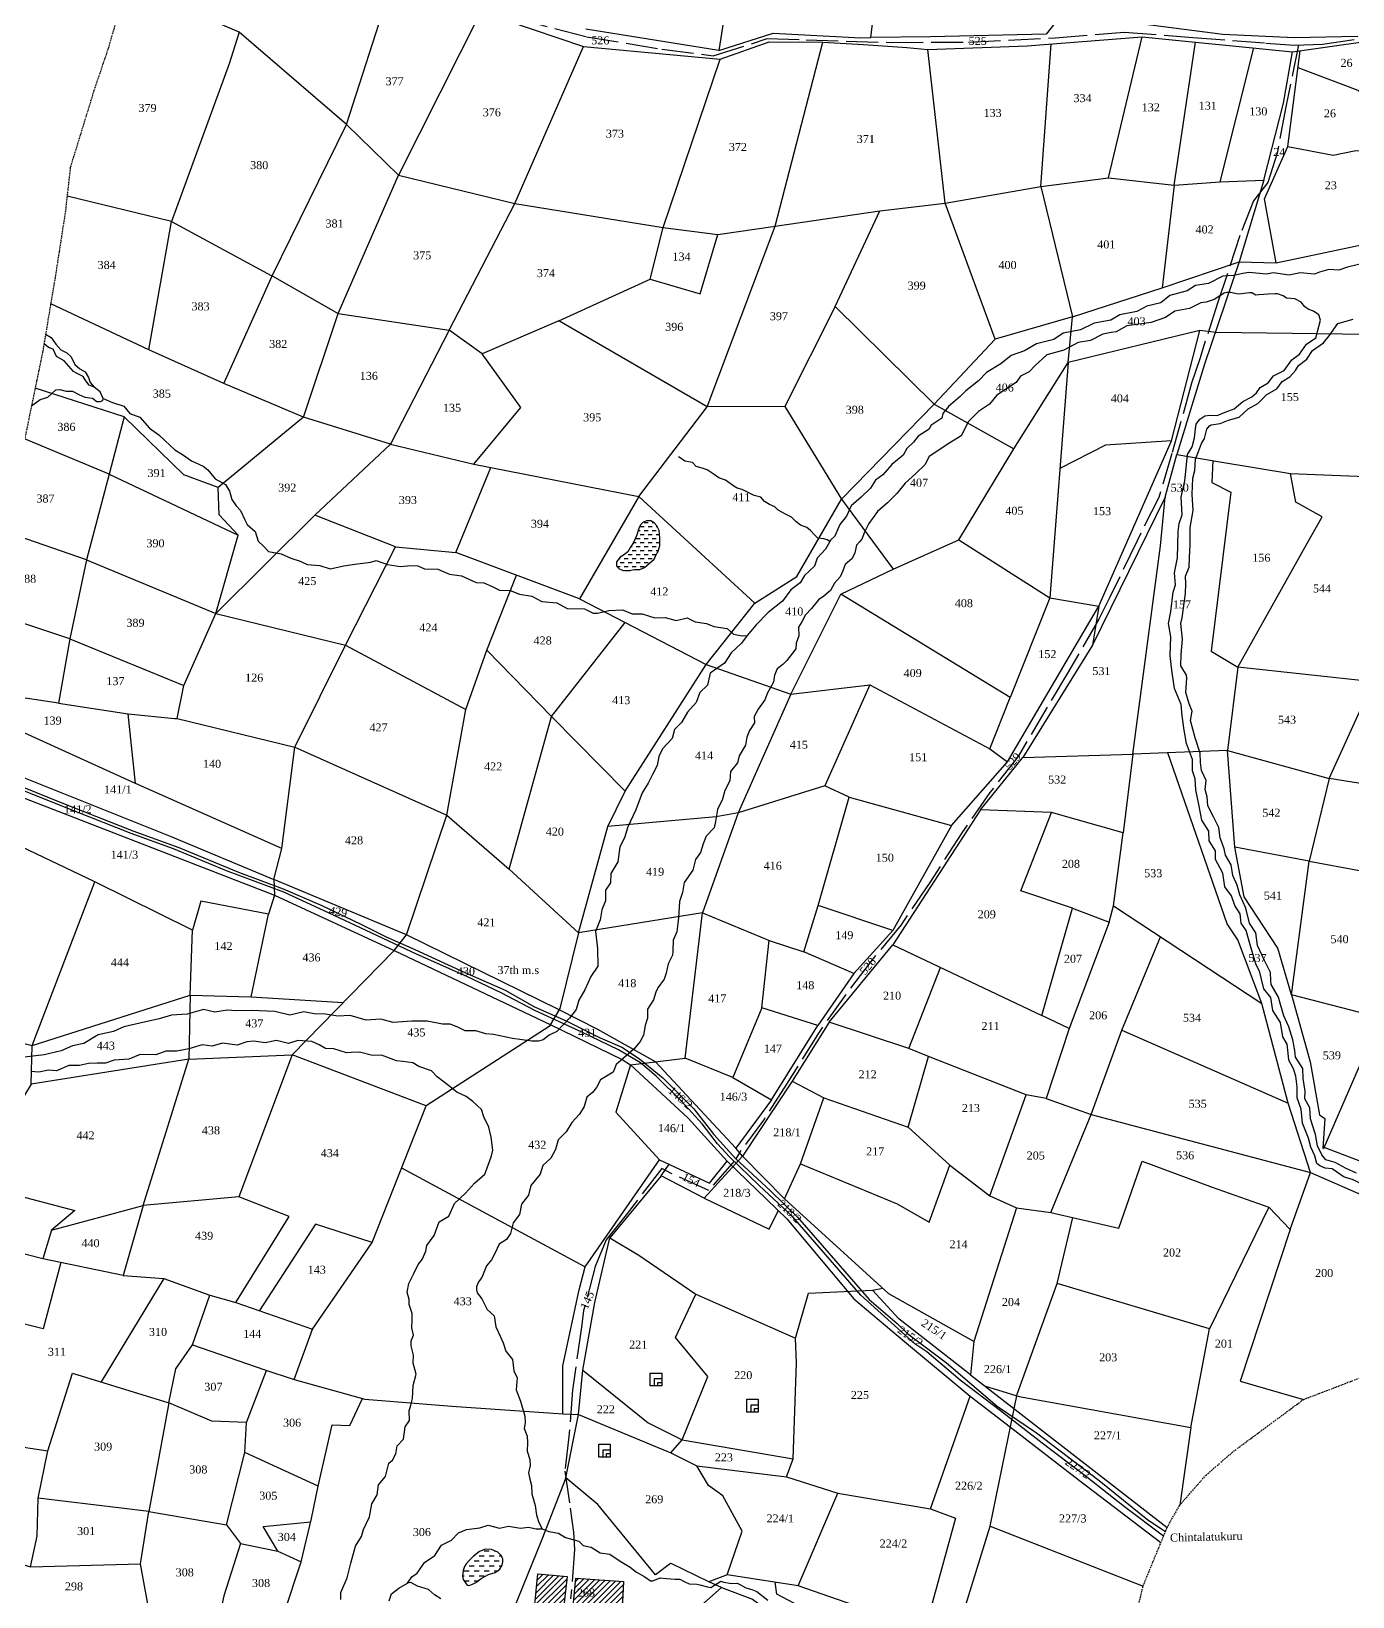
# Model space of a CAD drawing. Header units: millimetres. Extents: x -1313 to 15, y 257 to 1739.
# Drawn here: x -860 to -364, y 785 to 1372 of the extents above; entities that cross this region are included whole.
import ezdxf

# ---------------------------------------------------------------- set-up
doc = ezdxf.new("R2010")
doc.units = ezdxf.units.MM
doc.header["$MEASUREMENT"] = 0
doc.linetypes.add('ACAD_ISO02W100', pattern=[15, 12, -3])
doc.linetypes.add('BORDER', pattern=[1.75, 0.5, -0.25, 0.5, -0.25, 0, -0.25])
for name, color, linetype in [('CARTTRACK', 30, 'ACAD_ISO02W100'), ('NALA', 4, 'Continuous'), ('SQUAREWELL', 5, 'Continuous'), ('SURVEY_BND', 7, 'Continuous'), ('SURVEY_NO', 7, 'Continuous'), ('TEXT', 7, 'Continuous'), ('VILLAGE_AREA', 1, 'Continuous'), ('WATER_BODY', 4, 'Continuous')]:
    doc.layers.add(name, color=color, linetype=linetype)
doc.layers.add('ROAD', color=1, linetype='Continuous', lineweight=25)
doc.layers.add('VILL_BOUNDARY', color=6, linetype='BORDER', lineweight=30)
doc.styles.get("Standard").update_dxf_attribs({"font": 'times.ttf'})

msp = doc.modelspace()

# ---------------------------------------------------------------- hatches: boundary and pattern name
at = {"layer": 'VILLAGE_AREA'}
h = msp.add_hatch(dxfattribs=at)
h.set_pattern_fill('ANSI31', color=256, scale=12, style=0)
h.paths.add_polyline_path([(-638.24, 780.85), (-637.78, 791.07), (-655.63, 792.32), (-657.9, 768.82), (-649.6, 768.22), (-648.58, 780.74)])
h.paths.add_polyline_path([(-658.81, 792.89), (-669.84, 793.91), (-672.23, 769.61), (-661.65, 768.93)])
h.paths.add_polyline_path([(-667.68, 767.68), (-668.59, 761.21), (-650.74, 760.3), (-649.94, 765.86)])
h.paths.add_polyline_path([(-614.74, 772.63), (-615.25, 768.72), (-608.49, 767.97), (-608.1, 771.72)])
h.paths.add_polyline_path([(-655.99, 784.57), (-647.82, 784.57), (-647.82, 789.14), (-655.99, 789.14)], flags=24)
h.paths.add_polyline_path([(-678.52, 773.66), (-653.63, 773.66), (-653.63, 779.69), (-678.52, 779.69)], flags=9)
at = {"layer": 'WATER_BODY'}
h = msp.add_hatch(dxfattribs=at)
h.set_pattern_fill('DASH', color=256, scale=12, style=0)
h.paths.add_polyline_path([(-632.9, 1182.93), (-634.04, 1180.46), (-635.13, 1178.72), (-636.15, 1176.97), (-637.72, 1175.71), (-639.04, 1174.93), (-639.89, 1173.9), (-640.37, 1173.24), (-640.43, 1172.58), (-640.37, 1171.68), (-639.41, 1170.6), (-638.14, 1170.05), (-637.12, 1169.93), (-635.73, 1169.93), (-633.62, 1170.41), (-631.63, 1170.41), (-629.89, 1171.14), (-628.08, 1172.64), (-626.27, 1174.27), (-625.25, 1176.49), (-624.88, 1176.91), (-624.16, 1179.26), (-624.1, 1182.21), (-624.34, 1184.92), (-625.25, 1186.78), (-626.21, 1187.87), (-627.54, 1188.59), (-628.98, 1188.59), (-630.37, 1188.11), (-631.33, 1187.14), (-632.05, 1185.7)])
h = msp.add_hatch(dxfattribs=at)
h.set_pattern_fill('DASH', color=256, scale=15, style=0)
h.paths.add_polyline_path([(-683.01, 798.37), (-683.01, 799.38), (-683.54, 800.63), (-684.79, 801.98), (-687.2, 803.04), (-689.51, 803.13), (-691.68, 802.31), (-693.99, 800.49), (-695.48, 799), (-696.73, 797.6), (-697.36, 796.64), (-697.79, 795.2), (-698.08, 792.99), (-697.79, 791.74), (-696.92, 790.54), (-696.3, 789.62), (-695.72, 789.53), (-694.56, 789.86), (-693.07, 790.63), (-691.05, 792.17), (-688.4, 793.61), (-685.85, 794.43), (-685.13, 794.86), (-684.12, 795.63), (-683.2, 797.17)])

# ---------------------------------------------------------------- linework, layer by layer
at = {"layer": 'CARTTRACK'}
for points in [[(-823.74, 1394), (-794.67, 1392.4), (-767.27, 1391.77), (-744.65, 1391.21), (-733.18, 1390.1), (-717.34, 1388.01), (-697.27, 1381.48), (-677.99, 1376.95), (-651.62, 1370.03), (-623.45, 1365.45), (-604.09, 1362.9), (-583.86, 1369.35), (-569.28, 1368.95), (-537.42, 1367.92), (-508.43, 1368.07), (-475.93, 1369.67), (-450.13, 1371.74), (-424.41, 1369.83), (-397, 1367.68), (-386.33, 1366.96), (-375.83, 1367.28), (-345.88, 1371.74)], [(-384.81, 1367.01), (-389.56, 1343.76), (-392.74, 1326.37), (-396.33, 1315.39), (-401.66, 1308.56), (-406.75, 1295.5), (-415.09, 1270.18), (-421.81, 1249.36), (-424.82, 1240.23), (-432.23, 1213.81), (-437.18, 1197.33), (-445.29, 1181.15), (-455.57, 1159.8), (-459.55, 1151.71), (-471.34, 1131.55), (-478.92, 1118.81), (-489.89, 1100.24), (-500.4, 1086.83), (-510.92, 1071.69), (-522.93, 1053.03), (-533.75, 1037.22), (-545.45, 1022.98), (-554.4, 1011.02), (-564.46, 996.93), (-576.7, 977.46), (-584.96, 964.5), (-593.75, 952.6), (-595.7, 949.42)], [(-596.33, 948.6), (-605.83, 937.61), (-619.93, 943.98), (-623.43, 945.89), (-636.78, 928.43), (-644.21, 919.14), (-648.34, 909.11), (-652.69, 892.63), (-653.52, 886.33), (-656.83, 862.79), (-658.25, 845.33), (-659.68, 832.37), (-657.73, 818.5), (-656.45, 809.51), (-656.08, 803), (-657.58, 784.57)]]:
    msp.add_lwpolyline(points, dxfattribs=at)
at = {"layer": 'NALA'}
for points in [[(-359.2, 1285.44), (-366.45, 1283.71), (-369.61, 1282.53), (-373.39, 1282.78), (-376.85, 1281.78), (-378.83, 1281.1), (-384.16, 1281.6), (-388.25, 1280.67), (-394.27, 1281.6), (-396.75, 1281.1), (-403.44, 1281.72), (-405.61, 1281.35), (-409.15, 1280.54), (-413.18, 1280.29), (-418.57, 1277.51), (-423.41, 1276.77), (-426.45, 1274.78), (-433, 1273.02), (-436.35, 1270.35), (-441.62, 1269.12), (-445.4, 1267.01), (-451.79, 1265.77), (-455.14, 1263.85), (-461.34, 1262.74), (-466.42, 1260.2), (-472.93, 1258.9), (-476.53, 1256.55), (-482.91, 1255), (-487.41, 1252.35), (-492.43, 1250.62), (-496.34, 1247.4), (-501.73, 1244.24), (-504.65, 1241.14), (-509.42, 1237.3), (-511.59, 1235.2), (-515.93, 1231.42), (-518.04, 1228.82), (-518.43, 1227.03), (-522.58, 1224.37), (-523.2, 1223.01), (-527.29, 1220.34), (-529.03, 1218.11), (-531.51, 1215.76), (-532.94, 1213.22), (-537.15, 1209.76), (-540.56, 1205.79), (-543.29, 1203.81), (-545.18, 1200.8), (-548.71, 1197.51), (-552.49, 1194.23), (-554.17, 1190.39), (-556.65, 1187.17), (-558.57, 1182.84), (-560.06, 1181.54), (-562.05, 1178.02), (-565.15, 1174.61), (-566.14, 1171.58), (-569.92, 1168.11), (-571.6, 1165.33), (-575.07, 1162.73), (-578.11, 1158.45), (-583.58, 1154.25), (-587.98, 1149.6), (-591.39, 1145.64), (-593.5, 1142.73), (-597.35, 1139.08), (-599.95, 1135.24), (-605.22, 1131.46), (-606.23, 1127.02), (-609.14, 1124.23), (-610.57, 1120.45), (-613.73, 1116.86), (-615.96, 1113.02), (-618.63, 1110.36), (-619.56, 1106.95), (-623.1, 1103.12), (-624.53, 1100.27), (-625.15, 1096.87), (-626.89, 1093.52), (-628.5, 1090.24), (-630.79, 1086.59), (-633.09, 1080.33), (-636.07, 1073.84), (-637.37, 1069.76), (-639.11, 1066.35), (-639.91, 1060.84), (-642.52, 1056.44), (-642.65, 1052.86), (-644.44, 1050.2), (-644.44, 1046.11), (-645.87, 1042.83), (-646.49, 1039.05), (-648.23, 1034.65), (-647.73, 1030.44), (-647.54, 1028.21), (-647.42, 1021.72), (-650.03, 1017.76), (-652.26, 1012.74), (-654.55, 1008.9), (-655.48, 1005.44), (-657.99, 1002.23), (-662.76, 997.22), (-665.67, 995.79), (-667.91, 994.12), (-669.64, 993.56), (-672.06, 993.5), (-679.38, 994.62), (-686.44, 996.04), (-689.3, 996.35), (-693.08, 997.46), (-697.11, 997.4), (-699.84, 998.83), (-702.69, 999.96), (-705.6, 999.96), (-711.37, 1001.08), (-717.13, 1001.01), (-724.02, 1000.52), (-728.67, 1001.76), (-734.25, 1001.38), (-740.2, 1003.12), (-744.79, 1002.93), (-749.44, 1003.74), (-753.71, 1003.8), (-757.56, 1004.54), (-762.83, 1003.3), (-768.41, 1004.67), (-777.03, 1005.1), (-782.84, 1004.92), (-786.31, 1005.17), (-790.96, 1004.49), (-795.17, 1005.41), (-801.25, 1003.74), (-807.2, 1003.25), (-811.73, 1001.88), (-818.98, 1000.27), (-825.03, 998.89), (-828.88, 997.15), (-834.58, 995.92), (-840.04, 992.63), (-844.31, 991.77), (-848.47, 989.97), (-854.92, 988.42), (-862.23, 987.56)], [(-362.1, 940.49), (-364.52, 941.7), (-367.64, 942.56), (-372.14, 945.67), (-374.82, 945.93), (-376.72, 946.79), (-377.85, 947.66), (-378.62, 950.6), (-380.1, 953.79), (-381.05, 957.16), (-383.33, 962.76), (-383.76, 968.11), (-385.23, 972.26), (-385.23, 976.49), (-385.83, 980.47), (-386.61, 983.23), (-388.34, 986.43), (-388.6, 989.02), (-389.04, 992.47), (-390.68, 995.15), (-391.55, 1000.59), (-394.4, 1005.08), (-395.18, 1009.92), (-397.78, 1013.12), (-398.64, 1016.75), (-399.25, 1019.43), (-400.8, 1022.54), (-402.89, 1029.69), (-404.36, 1035.04), (-406.26, 1037.81), (-406.7, 1041.27), (-408.69, 1044.46), (-409.9, 1048.09), (-412.41, 1051.37), (-413.1, 1056.47), (-415.88, 1061.64), (-415.88, 1064.92), (-418.21, 1068.64), (-418.39, 1072.27), (-420.98, 1076.41), (-422.02, 1081.68), (-423.23, 1087.82), (-423.5, 1091.94), (-424.54, 1094.88), (-424.45, 1099.2), (-426.79, 1105.16), (-427.65, 1110.17), (-428.34, 1115.45), (-428.69, 1119.77), (-431.29, 1125.72), (-432.24, 1132.63), (-432.85, 1137.98), (-432.59, 1145.07), (-433.45, 1150.17), (-432.67, 1154.66), (-431.81, 1161.81), (-430.86, 1164.57), (-431.29, 1169.15), (-430.17, 1174.77), (-429.82, 1184.62), (-429.56, 1187.56), (-428.34, 1190.83), (-428.69, 1197.48), (-427.39, 1203.62), (-426.87, 1208.37), (-426.44, 1213.47), (-424.62, 1216.32), (-423.76, 1219.77), (-423.41, 1223.06), (-423.12, 1224.89), (-421.76, 1226.75), (-419.85, 1228.02), (-417.99, 1228.26), (-415.3, 1228.11), (-412.27, 1229.29), (-408.9, 1230.56), (-405.58, 1233.39), (-402.21, 1235.05), (-400.54, 1236.61), (-399.16, 1238.6), (-396.18, 1240.31), (-394.17, 1242.9), (-390.21, 1244.95), (-387.33, 1248.95), (-384.45, 1251.1), (-381.76, 1254.86), (-378.29, 1257.2), (-377.21, 1261.39), (-376.58, 1263.78), (-377.21, 1265.88), (-379.17, 1267.25), (-380.88, 1267.88), (-382.44, 1268.76), (-383.81, 1270.52), (-386.16, 1271.88), (-389.23, 1272.08), (-390.51, 1272.96), (-392.61, 1273.74), (-393.49, 1273.74), (-396.17, 1273.59), (-397.79, 1273.5), (-399.6, 1273.3), (-400.72, 1273.25), (-402.24, 1274.08), (-403.12, 1274.08), (-406.15, 1273.64), (-407.42, 1273.59), (-410.2, 1274.23), (-411.67, 1274.23), (-412.65, 1273.89), (-416.44, 1271.55), (-419.33, 1270.58), (-421.33, 1270.28), (-425.68, 1268.18), (-431.15, 1267.21), (-434.62, 1264.86), (-440, 1262.91), (-449.09, 1261.74), (-453.05, 1259.45), (-454.96, 1259.15), (-458.07, 1258.63), (-462.67, 1256.19), (-467.41, 1255.41), (-472.78, 1252.58), (-479.04, 1250.77), (-483.49, 1246.77), (-485.74, 1244.43), (-488.91, 1242.86), (-490.57, 1240.47), (-497.84, 1235.73), (-500.61, 1232.31), (-504.69, 1229.53), (-508.45, 1225.87), (-511.22, 1220.49), (-515.47, 1217.88), (-523.14, 1212.66), (-524.77, 1209.64), (-528.2, 1206.3), (-532.14, 1202.74), (-535.32, 1198.91), (-538.75, 1195.4), (-542.5, 1192.06), (-545.85, 1187.57), (-547.4, 1184.31), (-548.38, 1181.79), (-549.29, 1180.7), (-550.39, 1179.48), (-551.08, 1176.55), (-552.02, 1174.52), (-554.74, 1172.29), (-555.51, 1169.86), (-556.51, 1167.66), (-558.71, 1165.28), (-560.12, 1162.55), (-562.66, 1160.36), (-564.61, 1158.99), (-567.29, 1155.68), (-569.55, 1153.4), (-570.87, 1150.77), (-572.13, 1148.77), (-572.09, 1145.46), (-573.06, 1142.73), (-573.21, 1140.63), (-576.57, 1136.3), (-578.05, 1134.74), (-580.19, 1133.08), (-581.17, 1130.74), (-581.51, 1128.16), (-583.75, 1124.17), (-584.83, 1121.53), (-587.32, 1118.03), (-588.73, 1115.2), (-588.69, 1112.93), (-590.49, 1109.96), (-591.52, 1107.52), (-592, 1104.45), (-594.44, 1100.55), (-594.98, 1097.87), (-597.67, 1094.61), (-597.96, 1091.15), (-599.77, 1087.54), (-600.6, 1084.28), (-602.55, 1080.38), (-603.28, 1075.85), (-603.81, 1073.49), (-606.72, 1070.38), (-607.92, 1067.52), (-608.92, 1064.28), (-610.79, 1061.67), (-611.83, 1057.63), (-615.05, 1053), (-615.64, 1049.26), (-616.75, 1045.86), (-617.1, 1039.78), (-617.8, 1034.51), (-619.1, 1031.42), (-619.21, 1027.27), (-619.33, 1025.81), (-621.03, 1022.59), (-621.79, 1019.02), (-622.5, 1016.74), (-624.84, 1013.52), (-625.66, 1011.88), (-626.48, 1009.08), (-628.77, 1005.57), (-628.71, 1002.18), (-629.65, 999.37), (-630.29, 995.86), (-631.52, 993.4), (-633.75, 990.71), (-638.79, 986.27), (-640.49, 984.75), (-641.66, 982), (-646.41, 979.02), (-647.87, 976.21), (-649.4, 974.28), (-651.5, 972.52), (-652.44, 969.13), (-654.21, 966.22), (-657.14, 963.12), (-659.25, 959.55), (-662.24, 956.57), (-663.23, 953), (-664.99, 949.72), (-667.98, 946.91), (-668.93, 943.7), (-672.45, 939.43), (-673.38, 935.86), (-675.96, 932.52), (-676.78, 928.54), (-679.07, 925.44), (-680.06, 921.52), (-681.64, 919.18), (-684.41, 917.5), (-685.93, 913.99), (-687.28, 911.53), (-689.04, 909.3), (-690.86, 904.98), (-692.09, 903.34), (-692.85, 901.41), (-692.85, 900.29), (-692.61, 899.24), (-690.86, 897.02), (-688.8, 892.99), (-686.28, 890.59), (-685.58, 886.44), (-684, 882.93), (-682.83, 880.53), (-681.83, 877.31), (-679.31, 874.21), (-678.84, 869.95), (-677.61, 867.32), (-678.02, 862.87), (-676.38, 858.66), (-674.79, 852.98), (-674.56, 850.52), (-675.03, 848.42), (-673.86, 845.5), (-673.74, 843.1), (-673.92, 839.88), (-672.86, 836.72), (-672.74, 834.55), (-673.39, 831.69), (-672.8, 829.35), (-672.22, 827.06), (-672.1, 823.85), (-670.92, 819.47), (-670.34, 815.84), (-669.46, 813.15), (-668.21, 810.77)], [(-363.06, 944.03), (-366.89, 945.77), (-370.98, 948.04), (-374.49, 949.09), (-376.07, 950.9), (-377.7, 954.29), (-378.46, 958.55), (-380.33, 964.5), (-380.57, 968.57), (-382.44, 971.96), (-382.32, 974.82), (-382.97, 979.54), (-383.2, 983.28), (-385.89, 987.6), (-386.12, 990.05), (-386.95, 994.07), (-388.46, 998.92), (-390.22, 1003.06), (-391.5, 1007.26), (-392.32, 1010.06), (-395.01, 1014.85), (-395.18, 1016.25), (-395.3, 1019.33), (-397.64, 1024), (-400.15, 1029.48), (-400.8, 1034.15), (-403.13, 1037.83), (-404.55, 1043.42), (-406.77, 1048.44), (-407.76, 1052.06), (-409.34, 1055.68), (-409.98, 1059.7), (-412.09, 1063.26), (-412.68, 1065.71), (-414.08, 1069.74), (-414.61, 1073.71), (-416.65, 1077.67), (-418.76, 1081.76), (-419.05, 1085.14), (-419.7, 1087.87), (-419.4, 1091.26), (-421.16, 1094.99), (-421.45, 1097.97), (-421.68, 1101.47), (-423.49, 1107.31), (-425.31, 1113.72), (-424.61, 1117.28), (-425.78, 1119.96), (-427, 1124.22), (-426.71, 1127.9), (-426.65, 1129.59), (-426.77, 1130.7), (-428.82, 1134.3), (-428.76, 1138.51), (-428.29, 1144.22), (-428.87, 1150.06), (-428.41, 1152.22), (-427.12, 1161.31), (-426.95, 1164.99), (-427.18, 1167.91), (-425.72, 1171.23), (-425.66, 1174.85), (-425.37, 1179.57), (-425.42, 1186.11), (-424.2, 1192.47), (-424.66, 1198.6), (-424.43, 1204.59), (-423.67, 1207.45), (-423.32, 1211.71), (-422.21, 1214.57), (-421.16, 1217.61), (-419.99, 1219.47), (-419.16, 1222.97), (-418.16, 1224.25), (-417.46, 1224.6), (-414.13, 1225.13), (-410.98, 1226.36), (-407, 1227.41), (-403.67, 1230.62), (-400.05, 1232.54), (-396.6, 1235.93), (-392.92, 1238.09), (-390.93, 1240.77), (-388.01, 1242.52), (-385.91, 1244.97), (-384.83, 1246.77), (-381.67, 1249.16), (-379.57, 1252.43), (-375.36, 1255.29), (-373.32, 1257.91), (-370.04, 1262.53), (-364.32, 1264.22)], [(-854.33, 1258.61), (-852.22, 1257.33), (-850.48, 1254.8), (-848.66, 1252.66), (-846.44, 1251.63), (-844.7, 1250.05), (-843.36, 1247.21), (-841.54, 1245.55), (-839.48, 1244.44), (-838.29, 1242.38), (-837.66, 1240.41), (-836.15, 1238.75)], [(-859.64, 1231.71), (-856.34, 1234.08), (-853.49, 1234.95), (-850.56, 1237.72), (-848.98, 1237.8), (-846.68, 1237.24), (-844.23, 1237.16), (-841.93, 1235.98), (-839.64, 1234.95), (-836.79, 1234.56), (-835.12, 1233.37), (-833.94, 1233.29), (-832.91, 1233.76), (-832.75, 1234.4), (-833.94, 1237.01), (-836.15, 1238.75), (-838.05, 1239.46), (-839.32, 1241.04), (-840.27, 1242.7), (-842.57, 1243.81), (-843.83, 1244.6), (-847.39, 1248.55), (-850.24, 1250.21), (-851.51, 1252.9), (-853.25, 1253.61), (-854.94, 1254.96)], [(-832.75, 1234.4), (-829.26, 1232.97), (-825.07, 1231.55), (-822.77, 1228.78), (-819.02, 1227.4), (-815.38, 1223.37), (-811.9, 1220.84), (-809.6, 1218.7), (-805.96, 1215.22), (-803.03, 1213.48), (-799.71, 1211.11), (-795.35, 1209.06), (-793.51, 1207.73), (-790.74, 1204.33), (-786.86, 1202.28), (-785.36, 1199.75), (-784.57, 1196.58), (-782.98, 1194.21), (-781.24, 1192.47), (-779.66, 1188.99), (-778.79, 1187.25), (-775.78, 1184.56), (-774.67, 1181.01), (-772.67, 1179.06), (-770.77, 1177.16), (-766.1, 1176.29), (-762.38, 1174.55), (-758.98, 1173.44), (-756.36, 1172.18), (-751.61, 1171.86), (-747.73, 1170.6), (-742.59, 1171.78), (-738.39, 1172.41), (-732.45, 1173.13), (-730.47, 1173.68), (-726.2, 1172.26), (-721.37, 1171.47), (-717.41, 1171.86), (-714.8, 1171.7), (-712.34, 1170.6), (-707.36, 1170.52), (-702.94, 1168.59), (-698.43, 1168.04), (-692.96, 1165.51), (-690.04, 1165.35), (-687.18, 1164.09), (-684.18, 1162.58), (-680.22, 1162.43), (-676.73, 1161.16), (-672.06, 1160.37), (-668.42, 1158.32), (-662.8, 1157.92), (-658.84, 1155.71), (-652.43, 1155.63), (-649.18, 1153.97), (-647.52, 1153.97), (-643.25, 1154.99), (-638.1, 1155.23), (-634.54, 1153.73), (-630.74, 1153.73), (-626.07, 1152.23), (-622.12, 1152.43), (-618.01, 1151.24), (-613.89, 1152.19), (-610.88, 1150.77), (-606.69, 1150.14), (-603.84, 1148.95), (-598.93, 1148.24), (-596.55, 1146.18), (-593.31, 1145.55), (-591.39, 1145.64)], [(-560.44, 1180.85), (-561.44, 1181.49), (-562.65, 1181.9), (-564.96, 1182.06), (-566.02, 1183.23), (-567.73, 1185.03), (-569, 1186.08), (-571.45, 1186.95), (-573.15, 1188.3), (-574.77, 1189.96), (-577, 1191.06), (-579.85, 1192.63), (-581.03, 1193.85), (-583, 1194.77), (-584.86, 1195.85), (-586.34, 1197.51), (-588.84, 1198.08), (-593.34, 1200.35), (-595.18, 1200.87), (-596.41, 1201.57), (-597.81, 1202.58), (-599.56, 1203.84), (-602.05, 1204.76), (-604.2, 1206.25), (-606.38, 1207.73), (-608.22, 1208.39), (-610.5, 1209), (-611.95, 1210.43), (-614.71, 1210.91), (-616.11, 1211.91), (-617.16, 1212.65)], [(-743.73, 784.22), (-743.67, 786.84), (-741.3, 792.33), (-739.95, 797.95), (-738.22, 804.28), (-735.98, 807.86), (-735.21, 810.49), (-732.96, 815.21), (-732.07, 820.07), (-730.02, 823.52), (-729.57, 827.29), (-727.01, 830.42), (-725.66, 835.41), (-724.38, 836.56), (-723.09, 838.91), (-722.52, 841.92), (-720.15, 844.35), (-719.63, 848.95), (-717.91, 851.38), (-718.1, 854.96), (-717.46, 857.07), (-716.88, 859.57), (-716.62, 864.48), (-715.4, 868.7), (-716.55, 872.92), (-716.49, 875.86), (-717.32, 879.32), (-717.32, 881.17), (-716.43, 883.35), (-717.07, 886.09), (-716.94, 889.09), (-717.01, 891.52), (-718.09, 894.91), (-718.09, 896.7), (-718.8, 899.45), (-718.22, 902.71), (-716.3, 906.42), (-714.76, 909.81), (-713.16, 911.66), (-711.88, 914.84), (-711.49, 917.02), (-708.74, 920.73), (-706.82, 925.78), (-703.17, 928.02), (-701.06, 932.68), (-696.96, 936.52), (-693.62, 940.28), (-689.78, 943.73), (-687.99, 948.4), (-687.28, 950.63), (-686.77, 952.68), (-687.41, 957.54), (-688.24, 961.3), (-690.16, 965.2), (-690.99, 967.95), (-694.26, 970.96), (-696.69, 972.81), (-700.21, 974.48), (-703.28, 976.97), (-707.57, 980.23), (-709.75, 982.4), (-714.49, 984.07), (-716.66, 985.41), (-720.42, 985.96), (-722.86, 986.21), (-728.43, 988.32), (-731.82, 988.13), (-736.68, 989.48), (-739.82, 989.28), (-741.61, 989.16), (-746.29, 990.63), (-749.49, 990.82), (-751.86, 992.16), (-754.61, 993.38), (-759.8, 993.76), (-763.25, 992.67), (-767.86, 993.76), (-772.09, 992.93), (-776.32, 993.57), (-778.88, 993.25), (-782.51, 992.1), (-788.08, 992.87), (-791.92, 991.72), (-795.63, 992.17), (-800.63, 990.63), (-805.11, 989.8), (-809.33, 989.8), (-812.98, 988.46), (-818.87, 988.52), (-823.1, 986.86), (-828.67, 986.41), (-831.87, 985.33), (-835.07, 985.33), (-838.25, 985.17), (-841.64, 984.4), (-845.61, 984.4), (-850.22, 982.48), (-853.23, 982.74), (-856.82, 981.97), (-859.83, 982.16)], [(-725.53, 783.77), (-724.72, 786.34), (-721.91, 788.52), (-718.75, 790.43), (-717.05, 792.79), (-715.14, 794.11), (-712.34, 798.08), (-708.51, 800.73), (-706.01, 804.63), (-702.26, 806.54), (-699.6, 809.26), (-696.55, 810.47), (-691.62, 811.14), (-688.53, 812.09), (-684.26, 810.99), (-680.8, 811.8), (-676.31, 810.99), (-673.36, 811.43), (-670.49, 810.77), (-668.21, 810.77), (-665.78, 809.81), (-662.1, 809.08), (-659.52, 807.53), (-654.51, 806.14), (-652.89, 804.52), (-649.87, 803.93), (-646.56, 801.72), (-642.88, 801.21), (-638.98, 798.64), (-635.22, 796.43), (-632.94, 794.52), (-629.8, 792.71), (-627.67, 791.32), (-626.78, 791.32), (-623.98, 792.34), (-621.63, 792.2), (-618.39, 791.83), (-616.7, 791.9), (-614.71, 790.87), (-613.16, 790.14), (-610.22, 790.07), (-609.11, 789.77), (-606.24, 788.96), (-604.99, 788.82), (-601.31, 791.09), (-600.2, 790.8), (-597.26, 790.29), (-595.2, 790.43), (-593.87, 789.77), (-591.96, 788.67), (-589.68, 788.08), (-587.76, 787.27), (-583.71, 784.04)], [(-706.16, 784.53), (-708.57, 786.07), (-710.79, 788.03), (-714.91, 789.25), (-717.5, 790.61), (-718.75, 790.43)]]:
    msp.add_lwpolyline(points, dxfattribs=at)
at = {"layer": 'ROAD'}
for points in [[(-871.49, 1092.24), (-848.86, 1083.12), (-821.66, 1072.34), (-804.43, 1066.12), (-782.01, 1056.89), (-765.34, 1050.61), (-750.81, 1044.39), (-736.17, 1037.44), (-726.72, 1032.67), (-715.93, 1027.9), (-697.19, 1019.34), (-682.14, 1012.7), (-671.13, 1006.48), (-659.2, 1001.19), (-646.53, 994.87), (-638.33, 991.35), (-631.73, 986.93), (-623.01, 979.77), (-611.39, 968.16), (-603.92, 958.63), (-595.7, 949.42), (-582.83, 937.61), (-572.55, 927.55), (-545.74, 896.69), (-535.16, 887.67), (-531.21, 883.84), (-516.76, 872.97), (-497.66, 856.69), (-483.02, 846.74), (-459.52, 828.85), (-441.26, 814.13), (-434.63, 809.75)], [(-435.33, 808.04), (-449.97, 818.97), (-464.71, 830.68), (-480.9, 842.81), (-496.41, 855.01), (-511.56, 866.51), (-524.12, 877.09), (-528.62, 880.07), (-548.75, 898.32), (-574.31, 927.72), (-586.97, 939.44), (-597.98, 950.22), (-602.57, 955.06), (-608.28, 962.62), (-615.96, 971.12), (-625.51, 980.45), (-631.34, 985.39), (-639.65, 990.26), (-653.56, 997.1), (-670.99, 1005.09), (-683.66, 1011.72), (-696.48, 1017.79), (-715.37, 1026.19), (-734.26, 1035.1), (-748.06, 1041.53), (-765.04, 1049.37), (-786.52, 1057.45), (-806.45, 1065.64), (-822.33, 1071.45), (-843.16, 1079.71), (-864.75, 1088.32)]]:
    msp.add_lwpolyline(points, dxfattribs=at)
at = {"layer": 'SQUAREWELL'}
for points in [[(-627.75, 869.15), (-623.45, 869.15), (-623.45, 864.36), (-627.75, 864.36)], [(-626.12, 867.1), (-623.45, 867.1), (-623.45, 864.36), (-626.12, 864.36)], [(-624.85, 865.67), (-623.45, 865.67), (-623.45, 864.36), (-624.85, 864.36)], [(-591.59, 859.34), (-587.29, 859.34), (-587.29, 854.54), (-591.59, 854.54)], [(-589.96, 857.29), (-587.29, 857.29), (-587.29, 854.54), (-589.96, 854.54)], [(-588.69, 855.86), (-587.29, 855.86), (-587.29, 854.54), (-588.69, 854.54)], [(-647.01, 842.46), (-642.71, 842.46), (-642.71, 837.66), (-647.01, 837.66)], [(-645.38, 840.41), (-642.71, 840.41), (-642.71, 837.66), (-645.38, 837.66)], [(-644.1, 838.98), (-642.71, 838.98), (-642.71, 837.66), (-644.1, 837.66)]]:
    msp.add_lwpolyline(points, close=True, dxfattribs=at)
at = {"layer": 'SURVEY_BND'}
for points in [[(-593.44, 1419.87), (-601.98, 1364.93), (-651.91, 1372.87)], [(-601.98, 1364.93), (-581.68, 1371.37), (-548.81, 1369.6), (-545.02, 1369.83), (-541.46, 1399.47), (-593.44, 1419.87)], [(-709.75, 1405.19), (-701.05, 1380.38), (-691.25, 1379.34), (-652.79, 1366.4), (-601.55, 1361.61), (-583.13, 1368.14), (-563.04, 1368.02), (-547.86, 1367.14), (-531.51, 1365.97), (-523.7, 1365.28), (-486.52, 1366.63), (-443.36, 1370.03), (-386.97, 1364.42), (-345.8, 1370.27), (-333.58, 1371.24), (-316.24, 1373.19), (-313.24, 1367.53), (-294.43, 1367.18), (-294.04, 1353.93), (-278.41, 1348.27), (-285.19, 1332.25), (-293.65, 1327), (-312.18, 1326.46), (-309.52, 1367.46)], [(-741.63, 1337.18), (-781.82, 1371.74), (-823.86, 1390.03)], [(-691.25, 1379.34), (-722.11, 1318.13), (-741.63, 1337.18), (-725.68, 1386.46)], [(-471.97, 1380.43), (-479.4, 1371.08), (-522.75, 1370.03), (-545.02, 1369.83)], [(-362.58, 1370.11), (-386.46, 1369.66), (-413.17, 1370.87), (-446.93, 1375.23)], [(-781.82, 1371.74), (-785.58, 1359.92), (-807.21, 1300.85), (-846.29, 1310.34)], [(-622.94, 1298.6), (-602.39, 1295.98), (-580.87, 1299.1), (-563.04, 1368.02)], [(-517.22, 1307.65), (-481.39, 1313.94), (-477.49, 1367.34)], [(-481.39, 1313.94), (-456, 1317.19), (-443.36, 1370.03)], [(-456, 1317.19), (-431.39, 1314.47), (-423.35, 1368.04)], [(-769.46, 1280.4), (-744.64, 1266.36), (-722.11, 1318.13), (-678.5, 1307.55), (-652.79, 1366.4)], [(-678.5, 1307.55), (-622.94, 1298.6), (-601.55, 1361.61)], [(-580.87, 1299.1), (-541.69, 1304.81), (-517.22, 1307.65), (-523.7, 1365.28)], [(-431.39, 1314.47), (-414.11, 1315.63), (-401.48, 1365.86)], [(-414.11, 1315.63), (-397.72, 1316.26), (-390.46, 1345.14), (-386.97, 1364.42)], [(-388.73, 1328.88), (-384.19, 1364.82)], [(-384.98, 1358.55), (-362.53, 1350.04), (-360, 1347.74), (-355.16, 1347.16)], [(-807.21, 1300.85), (-769.79, 1280.54), (-769.46, 1280.4), (-741.63, 1337.18)], [(-349.36, 1258.3), (-415.58, 1259.18), (-421.76, 1260.01), (-471.05, 1248), (-469.46, 1265.08), (-435.87, 1276), (-406.99, 1285.65), (-393.15, 1285.29), (-340.37, 1296.43), (-333.8, 1301.65), (-319.9, 1302.38), (-303.01, 1309.5), (-293.65, 1327)], [(-393.15, 1285.29), (-397.54, 1309.28), (-388.73, 1328.88), (-371.8, 1325.66), (-363.34, 1327.39), (-358.07, 1326.97)], [(-431.39, 1314.47), (-435.87, 1276)], [(-397.72, 1316.26), (-406.99, 1285.65), (-419.98, 1247.31), (-430.33, 1213.48), (-414.25, 1210.75), (-387.83, 1206.3), (-356.55, 1205.13), (-357.92, 1227.93), (-353.65, 1244.87)], [(-481.39, 1313.94), (-469.46, 1265.08), (-498.5, 1256.65), (-517.22, 1307.65)], [(-661.97, 1263.53), (-690.76, 1251.22), (-703.07, 1260.04), (-678.5, 1307.55)], [(-498.5, 1256.65), (-521.33, 1232.32), (-558.4, 1268.92), (-541.69, 1304.81)], [(-815.66, 1252.69), (-807.21, 1300.85)], [(-627.8, 1279.18), (-622.94, 1298.6)], [(-558.4, 1268.92), (-577.31, 1231.51), (-606.34, 1231.29), (-580.87, 1299.1)], [(-606.34, 1231.29), (-661.97, 1263.53), (-627.8, 1279.18), (-609.07, 1273.71), (-602.39, 1295.98)], [(-787.49, 1240.08), (-769.46, 1280.4)], [(-725.11, 1217.33), (-757.64, 1227.48), (-787.49, 1240.08), (-815.66, 1252.69), (-852.43, 1269.95)], [(-757.64, 1227.48), (-744.64, 1266.36)], [(-744.64, 1266.36), (-703.07, 1260.04), (-725.11, 1217.33), (-693.79, 1209.82), (-676.28, 1231.03), (-690.76, 1251.22)], [(-432.43, 1218.63), (-421.76, 1260.01)], [(-577.31, 1231.51), (-556.02, 1196.73), (-521.33, 1232.32), (-491.51, 1215.58), (-471.05, 1248), (-478, 1159.72), (-459.64, 1156.63), (-432.43, 1218.63), (-457.05, 1216.95), (-474.19, 1208.16)], [(-757.64, 1227.48), (-789.64, 1201.09), (-802.51, 1205.85), (-824.91, 1227.61), (-858.28, 1238.35)], [(-824.91, 1227.61), (-830.51, 1206.05), (-862.19, 1219.35)], [(-693.79, 1209.82), (-632.01, 1197.7), (-606.34, 1231.29)], [(-753.48, 1190.71), (-725.11, 1217.33)], [(-556.02, 1196.73), (-536.65, 1170.48), (-512.04, 1181.49), (-491.51, 1215.58)], [(-416.84, 1211.19), (-417.22, 1203.03), (-410.18, 1199.32), (-417.45, 1139.81), (-407.53, 1133.78), (-411.35, 1102.53), (-373.29, 1092.04), (-356.83, 1128.25), (-330.53, 1120.07), (-336.42, 1086.12), (-373.29, 1092.04), (-380.83, 1061.02), (-408.59, 1066.34), (-411.35, 1102.53), (-446.81, 1101.11), (-436.45, 1179.29), (-434.71, 1197.47), (-430.33, 1213.48)], [(-830.51, 1206.05), (-839.06, 1173.98), (-874.12, 1186.12)], [(-830.51, 1206.05), (-782.21, 1183.23), (-789.24, 1190.88), (-789.64, 1201.09)], [(-654.25, 1159.35), (-700.55, 1176.74), (-687.47, 1208.58)], [(-351.9, 1180.29), (-356.83, 1128.25), (-407.53, 1133.78), (-381.83, 1179.73), (-375.89, 1190.11), (-385.82, 1195.64), (-387.83, 1206.3)], [(-632.01, 1197.7), (-654.25, 1159.35), (-606.74, 1134.74), (-588.49, 1157.68)], [(-632.01, 1197.7), (-588.49, 1157.68), (-572.76, 1167.76), (-556.02, 1196.73)], [(-434.71, 1197.47), (-462.04, 1142.02), (-488.05, 1099.9), (-446.81, 1101.11), (-450.55, 1071.61), (-477.35, 1079.27), (-503.94, 1080.26), (-488.05, 1099.9)], [(-723.2, 1178.9), (-753.48, 1190.71), (-790.55, 1153.81)], [(-839.06, 1173.98), (-790.55, 1153.81), (-782.21, 1183.23)], [(-512.04, 1181.49), (-478, 1159.72), (-492.9, 1122.43), (-556.24, 1161.16), (-536.65, 1170.48)], [(-839.06, 1173.98), (-845.25, 1144.34), (-876.11, 1154.63)], [(-790.55, 1153.81), (-741.92, 1141.94), (-723.2, 1178.9), (-700.55, 1176.74)], [(-804.99, 1114.45), (-760.91, 1103.72), (-741.92, 1141.94), (-696.8, 1117.86), (-688.96, 1140.14), (-677.85, 1168.21)], [(-575.03, 1123.61), (-556.24, 1161.16)], [(-500.4, 1103.13), (-493.89, 1098.3), (-459.64, 1156.63), (-462.04, 1142.02)], [(-845.25, 1144.34), (-802.5, 1126.83), (-790.55, 1153.81)], [(-688.96, 1140.14), (-664.76, 1115.25), (-637.08, 1150.46)], [(-845.25, 1144.34), (-849.51, 1120.23), (-880.37, 1124.83)], [(-703.99, 1078.24), (-680.63, 1057.97), (-664.76, 1115.25), (-637.09, 1087.33), (-606.74, 1134.74), (-575.03, 1123.61), (-545.46, 1127.1), (-500.4, 1103.13), (-492.9, 1122.43)], [(-849.51, 1120.23), (-823.39, 1116.24), (-806.02, 1114.55), (-804.99, 1114.45), (-802.5, 1126.83)], [(-545.46, 1127.1), (-562.27, 1089.29), (-594.81, 1079.09), (-602.99, 1077.66), (-643.67, 1074.02), (-637.09, 1087.33)], [(-575.03, 1123.61), (-594.81, 1079.09), (-608.13, 1041.72), (-654.58, 1034.14), (-680.63, 1057.97)], [(-820.62, 1090.12), (-882.81, 1118.33)], [(-765.76, 1065.79), (-820.62, 1090.12), (-823.39, 1116.24)], [(-760.91, 1103.72), (-703.99, 1078.24), (-696.8, 1117.86)], [(-661.9, 1005.26), (-719.14, 1033.47), (-768.76, 1054.15), (-765.76, 1065.79), (-760.91, 1103.72)], [(-553.23, 1085), (-514.81, 1074.38), (-493.89, 1098.3)], [(-454.1, 1044.31), (-398.5, 1007.69), (-407.55, 1031.54), (-411.5, 1037.48), (-433.75, 1101.63)], [(-870.12, 1095.36), (-807.61, 1070.46), (-768.76, 1054.15), (-768.53, 1048.25), (-770.8, 1041.22), (-796.16, 1046.04), (-799.27, 1035.13), (-835.89, 1053.34), (-874.53, 1071.71)], [(-874.57, 1089.35), (-768.53, 1048.25), (-723.72, 1027.57), (-665.2, 999.83), (-638.27, 986.73), (-635.11, 984.63), (-614.67, 987.22), (-608.13, 1041.72), (-582.75, 1031.23), (-570.22, 1027.06), (-564.81, 1044.47), (-553.23, 1085), (-562.27, 1089.29)], [(-380.34, 944.34), (-352.49, 932.18), (-343.06, 941.47), (-375.14, 953.76), (-354.09, 1002.25), (-387.41, 1010.91), (-380.83, 1061.02), (-343.04, 1054.05), (-336.42, 1086.12)], [(-503.94, 1080.26), (-536.85, 1029.71), (-480.91, 1003.15), (-469.52, 1043.42), (-488.83, 1049.86), (-477.35, 1079.27)], [(-654.58, 1034.14), (-661.56, 1005.83), (-665.65, 999.09), (-711.74, 969.31), (-761.94, 988.49), (-723.72, 1027.57), (-719.14, 1033.47), (-703.99, 1078.24)], [(-654.58, 1034.14), (-643.67, 1074.02)], [(-514.81, 1074.38), (-536.81, 1034.99), (-564.81, 1044.47)], [(-469.52, 1043.42), (-455.73, 1038.18), (-454.1, 1044.31), (-450.55, 1071.61)], [(-387.41, 1010.91), (-392.52, 1028.39), (-405.12, 1047.63), (-408.59, 1066.34)], [(-897.58, 1001.51), (-859.43, 991.92), (-835.89, 1053.34)], [(-800.16, 1010.8), (-777.28, 1010.22), (-770.8, 1041.22)], [(-859.43, 991.92), (-800.16, 1010.8), (-799.27, 1035.13)], [(-536.81, 1034.99), (-551.37, 1018.98), (-570.22, 1027.06)], [(-455.73, 1038.18), (-470.68, 998.3), (-480.91, 1003.15)], [(-551.37, 1018.98), (-564.93, 999.46), (-585.93, 1006.11), (-583.12, 1031.38)], [(-530.79, 990.86), (-560.68, 1000.74), (-536.85, 1029.71)], [(-479.32, 972.11), (-462.46, 966.12), (-450.95, 997.67), (-436.49, 1032.71)], [(-470.68, 998.3), (-479.32, 972.11), (-486.85, 973.38), (-523.49, 987.78), (-530.79, 990.86), (-518.89, 1021.18)], [(-800.16, 1010.8), (-800.64, 986.79), (-859.75, 977.43), (-859.43, 991.92)], [(-777.28, 1010.22), (-742.81, 1008.05)], [(-387.41, 1010.91), (-380.37, 985.79), (-376.9, 965.93), (-374.97, 964.59), (-375.68, 953.36), (-375.14, 953.76)], [(-582.31, 971.55), (-595.61, 953.49), (-625.8, 985.81), (-647.43, 997.92), (-661.9, 1005.26)], [(-585.93, 1006.11), (-596.75, 980), (-614.67, 987.22)], [(-450.95, 997.67), (-388.62, 970.37), (-398.5, 1007.69)], [(-596.75, 980), (-582.31, 971.55), (-564.93, 999.46)], [(-560.68, 1000.74), (-574.49, 978.58), (-562.72, 972.37), (-531.11, 961.29), (-523.49, 987.78)], [(-761.94, 988.49), (-781.95, 935.17), (-817.83, 931.97), (-825.24, 905.71), (-855.32, 911.94)], [(-852.18, 922.74), (-817.83, 931.97), (-800.64, 986.79), (-761.94, 988.49)], [(-635.11, 984.63), (-640.58, 966.99), (-624.24, 949.13), (-605.48, 940.37), (-598.91, 948.53), (-613.57, 964.67), (-635.11, 984.63)], [(-859.75, 977.43), (-882.34, 940.31), (-843.4, 930.06), (-852.18, 922.74), (-855.32, 911.94), (-894.96, 922.11), (-882.34, 940.31)], [(-574.49, 978.58), (-593.19, 950.47), (-595.61, 953.49)], [(-731.93, 918.15), (-711.74, 969.31)], [(-593.19, 950.47), (-577.4, 934.5), (-571.39, 947.52), (-562.72, 972.37)], [(-571.39, 947.52), (-535.23, 932.61), (-523.25, 925.66), (-515.5, 947.06), (-500.4, 935.61), (-486.85, 973.38)], [(-462.46, 966.12), (-380.34, 944.34), (-388.62, 970.37)], [(-500.4, 935.61), (-490.43, 931.12), (-477.54, 929.36), (-462.46, 966.12)], [(-515.5, 947.06), (-531.11, 961.29)], [(-720.9, 946.09), (-652.09, 909.02), (-624.24, 949.13)], [(-593.19, 950.47), (-607.57, 934.65), (-623.64, 943.09), (-620.69, 947.47)], [(-598.91, 948.53), (-576.56, 926.93), (-551.42, 896.97), (-532.44, 881.02), (-507.8, 860.52), (-492.75, 848.81), (-466.81, 828.82), (-436.34, 805.59)], [(-477.54, 929.36), (-452.12, 923.44), (-443.37, 948.6), (-417.18, 938.84), (-395.86, 931.28), (-387.94, 923), (-380.34, 944.34)], [(-623.64, 943.09), (-642.83, 919.88), (-632.04, 913.36), (-610.59, 898.74), (-573.23, 882.29), (-568.36, 899.1)], [(-825.24, 905.71), (-810.09, 904.54), (-792.76, 898.34), (-783.02, 895.63), (-763.09, 927.82), (-781.95, 935.17)], [(-607.57, 934.65), (-583.12, 923.13), (-579.75, 930.02)], [(-490.43, 931.12), (-506.4, 880.98), (-538.27, 898.87), (-577.4, 934.5)], [(-395.86, 931.28), (-418.15, 885.79), (-475.23, 902.76), (-469.33, 927.45)], [(-783.02, 895.63), (-754.29, 885.63), (-731.93, 918.15), (-753.13, 925), (-774.14, 892.54)], [(-387.94, 923), (-406.6, 866.09), (-382.87, 859.26)], [(-660.46, 853.88), (-654.65, 853.62), (-653, 870.19), (-648.55, 895.58), (-642.83, 919.88)], [(-848.68, 910.56), (-855.29, 885.71), (-873.5, 890.26), (-886.29, 845.91)], [(-810.09, 904.54), (-833.47, 865.81)], [(-761.16, 866.75), (-734.72, 859.41), (-702.08, 856.77), (-660.46, 853.88), (-660.52, 871.91), (-654.43, 900.31), (-652.09, 909.02)], [(-899.3, 848.56), (-868.35, 842.24), (-853.56, 840.04), (-844.22, 869.14), (-808.12, 857.94), (-805.57, 870.7), (-799.24, 879.79), (-792.76, 898.34)], [(-653, 870.19), (-628.56, 850.43), (-615.72, 844.07), (-606.09, 867.9), (-618.25, 882.51), (-610.59, 898.74)], [(-568.36, 899.1), (-544.46, 900.25), (-540.56, 900.96)], [(-506.4, 880.98), (-507.66, 868.54), (-534.54, 889.5), (-544.46, 900.25)], [(-500.36, 811.81), (-490.22, 861.28), (-475.23, 902.76)], [(-799.24, 879.79), (-772.21, 870.4), (-761.16, 866.75), (-754.29, 885.63)], [(-654.65, 853.62), (-619.96, 839.2), (-615.72, 844.07), (-574.12, 836.95), (-572.95, 872.99), (-573.23, 882.29)], [(-425.16, 848.7), (-418.15, 885.79)], [(-752.23, 826.81), (-779.65, 839.32), (-779.06, 850.64), (-771.52, 870.17)], [(-507.66, 868.54), (-434.01, 811.25)], [(-502.04, 864.18), (-489.52, 860.42), (-425.16, 848.7), (-429.26, 819.66)], [(-779.06, 850.64), (-792.04, 851.16), (-808.12, 857.94), (-815.66, 817.3), (-786.59, 812.29), (-779.65, 839.32)], [(-659.33, 829.85), (-668.4, 806.82), (-682.84, 770.99), (-690.74, 750.54), (-697.92, 721.76), (-694.99, 712.96), (-674.17, 706.86), (-664.14, 749.72), (-690.74, 750.54), (-741.61, 770.27), (-764.96, 779.13), (-758.61, 798.41), (-754.65, 814.64), (-752.23, 826.81), (-746.97, 849.74), (-740.26, 849.51), (-735.53, 859.64)], [(-576.64, 830.3), (-557.45, 824.07), (-522.69, 818.25), (-507.8, 860.52)], [(-598.92, 793.5), (-605.72, 790.83), (-619.64, 797.61), (-620.15, 797.75), (-625.76, 793.51), (-647.32, 819.92), (-659.33, 829.85), (-654.65, 853.62)], [(-791.47, 767.85), (-806.07, 769.37), (-814.93, 776.38), (-818.73, 797.64), (-815.66, 817.3), (-857.11, 822.2), (-853.56, 840.04)], [(-619.96, 839.2), (-610.28, 834.4), (-576.64, 830.3), (-574.12, 836.95)], [(-572.3, 789.44), (-598.92, 793.5), (-593.23, 809.9), (-600.55, 823.1), (-605.89, 826.96), (-610.28, 834.4)], [(-875.26, 801.02), (-860, 796.54), (-857.47, 807.95), (-857.11, 822.2)], [(-522.69, 818.25), (-513.32, 814.81), (-524.81, 772.88), (-572.3, 789.44), (-557.45, 824.07)], [(-786.59, 812.29), (-781.26, 805.28), (-767.33, 802.41), (-772.86, 811.67), (-754.95, 813.39)], [(-524.81, 772.88), (-513.74, 768.53), (-500.36, 811.81), (-443.03, 789.31)], [(-781.26, 805.28), (-787.48, 785.68), (-791.47, 767.85), (-783.76, 767.1), (-776.33, 777.14), (-764.96, 779.13)], [(-767.33, 802.41), (-758.61, 798.41)], [(-860, 796.54), (-818.73, 797.64)], [(-649.72, 750.44), (-646.36, 767.2), (-640.27, 766.89), (-634.85, 773.6), (-627.3, 772.68), (-607.15, 763.23), (-604.24, 774.37), (-610.96, 779.94), (-600.98, 788.8), (-605.72, 790.83)], [(-600.98, 788.8), (-589.35, 784.41), (-551.03, 756.4), (-531.91, 751.1), (-526.3, 758.75), (-547.66, 768.97), (-580.3, 786.27), (-580.96, 790.77)]]:
    msp.add_lwpolyline(points, dxfattribs=at)
at = {"layer": 'VILL_BOUNDARY'}
for points in [[(-823.86, 1390.03), (-830.82, 1365.94), (-836.24, 1349.87), (-845.1, 1321.07), (-846.91, 1304.74), (-850.79, 1279.73), (-855.31, 1252.75), (-862.19, 1219.35)], [(-445.27, 779.67), (-443.03, 789.31), (-434.01, 811.25), (-429.31, 819.61), (-419.5, 830.84), (-409.15, 839.81), (-382.87, 859.26), (-356.33, 869.45)]]:
    msp.add_lwpolyline(points, dxfattribs=at)
at = {"layer": 'VILLAGE_AREA'}
for points in [[(-672.23, 769.61), (-669.84, 793.91), (-658.81, 792.89), (-661.65, 768.93), (-672.23, 769.61)], [(-657.9, 768.82), (-655.63, 792.32), (-637.78, 791.07), (-638.24, 780.85), (-648.58, 780.74), (-649.6, 768.22), (-657.9, 768.82)]]:
    msp.add_lwpolyline(points, dxfattribs=at)
at = {"layer": 'WATER_BODY'}
for points in [[(-624.88, 1176.91), (-624.16, 1179.26), (-624.1, 1182.21), (-624.34, 1184.92), (-625.25, 1186.78), (-626.21, 1187.87), (-627.54, 1188.59), (-628.98, 1188.59), (-630.37, 1188.11), (-631.33, 1187.14), (-632.05, 1185.7), (-632.9, 1182.93), (-634.04, 1180.46), (-635.13, 1178.72), (-636.15, 1176.97), (-637.72, 1175.71), (-639.04, 1174.93), (-639.89, 1173.9), (-640.37, 1173.24), (-640.43, 1172.58), (-640.37, 1171.68), (-639.41, 1170.6), (-638.14, 1170.05), (-637.12, 1169.93), (-635.73, 1169.93), (-633.62, 1170.41), (-631.63, 1170.41), (-629.89, 1171.14), (-628.08, 1172.64), (-626.27, 1174.27), (-625.25, 1176.49)], [(-685.13, 794.86), (-684.12, 795.63), (-683.2, 797.17), (-683.01, 798.37), (-683.01, 799.38), (-683.54, 800.63), (-684.79, 801.98), (-687.2, 803.04), (-689.51, 803.13), (-691.68, 802.31), (-693.99, 800.49), (-695.48, 799), (-696.73, 797.6), (-697.36, 796.64), (-697.79, 795.2), (-698.08, 792.99), (-697.79, 791.74), (-696.92, 790.54), (-696.3, 789.62), (-695.72, 789.53), (-694.56, 789.86), (-693.07, 790.63), (-691.05, 792.17), (-688.4, 793.61), (-685.85, 794.43)]]:
    msp.add_lwpolyline(points, close=True, dxfattribs=at)

# ---------------------------------------------------------------- texts
at = {"layer": 'SURVEY_NO'}
for s, p in [('526', (-649.86, 1367.19)), ('525', (-508.41, 1367.01)), ('26', (-369.04, 1358.77)), ('377', (-726.94, 1351.89)), ('379', (-819.55, 1341.88)), ('334', (-469.11, 1345.55)), ('132', (-443.54, 1342.1)), ('131', (-422.18, 1342.7)), ('376', (-690.5, 1340.25)), ('133', (-502.82, 1340.01)), ('130', (-403.23, 1340.59)), ('26', (-375.26, 1339.84)), ('373', (-644.36, 1332.24)), ('371', (-550.35, 1330.24)), ('372', (-598.27, 1327.25)), ('24', (-394.25, 1325.36)), ('380', (-777.68, 1320.44)), ('23', (-374.94, 1312.9)), ('381', (-749.44, 1298.56)), ('402', (-423.36, 1296.33)), ('401', (-460.2, 1290.73)), ('384', (-834.85, 1283.03)), ('375', (-716.58, 1286.64)), ('134', (-619.41, 1286.17)), ('400', (-497.22, 1283)), ('374', (-670.22, 1279.97)), ('399', (-531.28, 1275.29)), ('383', (-799.66, 1267.51)), ('396', (-622.13, 1259.83)), ('397', (-582.91, 1263.81)), ('403', (-448.86, 1261.9)), ('382', (-770.54, 1253.41)), ('136', (-736.59, 1241.45)), ('406', (-498.27, 1237.05)), ('385', (-814.2, 1234.82)), ('135', (-705.42, 1229.47)), ('404', (-455.12, 1233.01)), ('155', (-391.43, 1233.5)), ('395', (-652.89, 1225.9)), ('398', (-554.47, 1228.76)), ('386', (-849.93, 1222.33)), ('391', (-816.16, 1205.02)), ('407', (-530.4, 1201.4)), ('387', (-857.79, 1195.47)), ('392', (-767.16, 1199.56)), ('393', (-721.96, 1194.92)), ('411', (-596.99, 1195.96)), ('530', (-432.69, 1199.55)), ('405', (-494.64, 1190.89)), ('153', (-461.81, 1190.73)), ('394', (-672.47, 1186)), ('390', (-816.56, 1178.69)), ('156', (-402.12, 1173.26)), ('388', (-864.66, 1165.41)), ('425', (-759.66, 1164.52)), ('412', (-627.72, 1160.63)), ('544', (-379.36, 1161.75)), ('410', (-577.16, 1153.13)), ('408', (-513.59, 1156.24)), ('157', (-431.86, 1155.8)), ('389', (-824.06, 1148.88)), ('424', (-714.26, 1147.13)), ('428', (-671.45, 1142.26)), ('152', (-482.29, 1137.15)), ('409', (-532.78, 1130.06)), ('531', (-462.03, 1130.79)), ('137', (-831.57, 1127.02)), ('126', (-779.56, 1128.31)), ('413', (-642.01, 1119.89)), ('139', (-855.13, 1112.24)), ('543', (-392.48, 1112.57)), ('427', (-732.98, 1109.65)), ('415', (-575.44, 1103.17)), ('140', (-795.36, 1096.02)), ('422', (-690.01, 1095.02)), ('414', (-610.95, 1099.14)), ('151', (-530.71, 1098.51)), ('532', (-478.63, 1090.12)), ('141/1', (-832.43, 1086.41)), ('141/2', (-847.41, 1078.95)), ('542', (-398.33, 1077.7)), ('428', (-742.14, 1067.36)), ('420', (-666.88, 1070.62)), ('141/3', (-829.97, 1061.98)), ('150', (-543.21, 1060.84)), ('419', (-629.31, 1055.55)), ('416', (-585.22, 1057.83)), ('208', (-473.47, 1058.53)), ('533', (-442.61, 1055.02)), ('541', (-397.76, 1046.64)), ('421', (-692.52, 1036.59)), ('209', (-505.01, 1039.6)), ('149', (-558.4, 1031.79)), ('540', (-372.79, 1030.28)), ('142', (-791.08, 1027.72)), ('444', (-829.87, 1021.59)), ('436', (-758.1, 1023.45)), ('430', (-700.2, 1018.26)), ('37th m.s', (-685.02, 1018.71)), ('207', (-472.7, 1022.94)), ('537', (-403.55, 1023.23)), ('418', (-639.73, 1013.8)), ('148', (-573.02, 1013.05)), ('417', (-606.02, 1008.08)), ('210', (-540.5, 1009.11)), ('206', (-463.25, 1001.73)), ('534', (-428.1, 1000.82)), ('437', (-779.51, 998.73)), ('435', (-718.77, 995.33)), ('431', (-654.72, 995.22)), ('211', (-503.6, 997.72)), ('443', (-835.18, 990.41)), ('147', (-585.15, 989.3)), ('539', (-375.68, 986.73)), ('212', (-549.65, 979.6)), ('146/3', (-601.7, 971.25)), ('213', (-510.95, 967.01)), ('535', (-425.96, 968.61)), ('146/1', (-624.89, 959.45)), ('442', (-842.77, 956.74)), ('438', (-795.77, 958.63)), ('218/1', (-581.62, 957.91)), ('434', (-751.24, 950.1)), ('432', (-673.45, 953.23)), ('217', (-546.83, 950.72)), ('205', (-486.65, 949.2)), ('536', (-430.66, 949.29)), ('218/3', (-600.41, 935.21)), ('439', (-798.33, 919.1)), ('440', (-840.91, 916.35)), ('214', (-515.59, 915.94)), ('202', (-435.57, 912.82)), ('143', (-756.1, 906.41)), ('200', (-378.55, 905.14)), ('433', (-701.41, 894.58)), ('204', (-495.94, 894.28)), ('310', (-815.61, 883.07)), ('144', (-780.28, 882.34)), ('221', (-635.64, 878.3)), ('201', (-416.14, 878.69)), ('311', (-853.49, 875.61)), ('203', (-459.49, 873.57)), ('220', (-596.26, 866.88)), ('226/1', (-502.69, 869.11)), ('307', (-794.85, 862.51)), ('222', (-647.77, 854.08)), ('225', (-552.55, 859.42)), ('306', (-765.35, 849.05)), ('227/1', (-461.44, 844.3)), ('309', (-836.18, 840.07)), ('308', (-800.49, 831.52)), ('223', (-603.53, 836.04)), ('226/2', (-513.51, 825.42)), ('305', (-774.26, 821.69)), ('269', (-629.63, 820.35)), ('224/1', (-584.13, 813.17)), ('227/3', (-474.54, 813.15)), ('301', (-842.55, 808.42)), ('306', (-716.72, 808.05)), ('304', (-767.34, 806.23)), ('224/2', (-541.74, 803.76)), ('308', (-805.59, 792.95)), ('298', (-847.11, 787.68)), ('308', (-776.99, 788.95)), ('268', (-655.23, 785.38))]:
    msp.add_text(s, height=3, dxfattribs=at).set_placement(p)
for s, rotation, p in [('529', 49.60238, (-492.93, 1094.88)), ('429', 350.28356, (-748.31, 1041.16)), ('528', 50.32285, (-547.21, 1018.12)), ('146/2', 318.84731, (-621.28, 974.59)), ('154', 333.4617, (-616.11, 941.69)), ('218/2', 316.17924, (-580.25, 932.25)), ('145', 67.04375, (-651.29, 892.74)), ('215/2', 325.61283, (-535.36, 884.58)), ('215/1', 326.34082, (-526.47, 887.18)), ('227/2', 325.52272, (-472.58, 835.17))]:
    msp.add_text(s, height=3, rotation=rotation, dxfattribs=at).set_placement(p)
at = {"layer": 'TEXT'}
msp.add_text('Chintalatukuru', height=3, rotation=1.46882, dxfattribs=at).set_placement((-432.9, 805.94))

doc.saveas('drawing.dxf')
